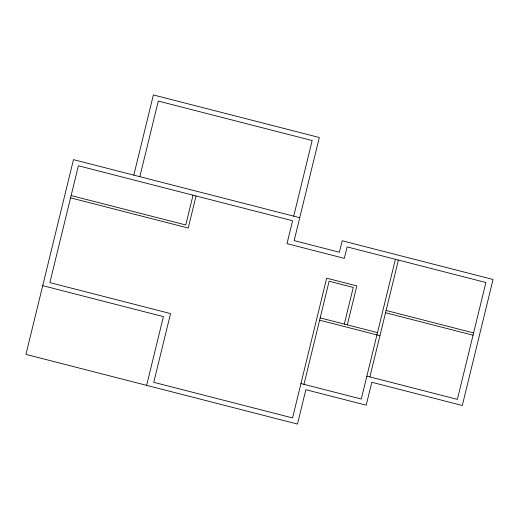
<?xml version="1.0" encoding="UTF-8"?>
<svg xmlns="http://www.w3.org/2000/svg" width="519" height="519" viewBox="0 0 519 519"><rect width="100%" height="100%" fill="white"/><g stroke="black" fill="none" stroke-linecap="round" stroke-linejoin="round"><path stroke-width="0.78" d="M133.818 175.124L153.384 94.938L319.315 137.516L294.156 240.615L339.407 252.228L342.203 240.771L493.05 279.482L462.299 405.495L371.792 382.269L366.2 405.177L305.86 389.698L297.471 424.062L25.95 354.393L73.477 159.644L299.748 217.708M139.851 176.674L158.301 101.069L312.166 140.552L293.715 216.157M146.624 385.358L163.401 316.622L42.727 285.658M193.036 195.189L185.77 224.974L71.122 195.559M196.052 195.968L188.222 228.042L70.565 197.849M303.959 384.339L329.124 281.24L353.257 287.429L344.311 324.09M347.328 324.862L356.832 285.917L326.665 278.171L292.554 417.931L153.78 382.321L170.556 313.586L49.876 282.621L78.395 165.775L292.593 220.737L287.001 243.651L344.324 258.358L347.12 246.901L485.901 282.511L457.382 399.364L366.875 376.139M395.394 259.286L361.282 399.046L300.942 383.567M369.891 376.911L398.41 260.064M386.104 310.466L473.594 332.919M385.546 312.756L473.036 335.209M320.178 317.894L377.495 332.608M319.62 320.191L379.953 335.67"/></g></svg>
